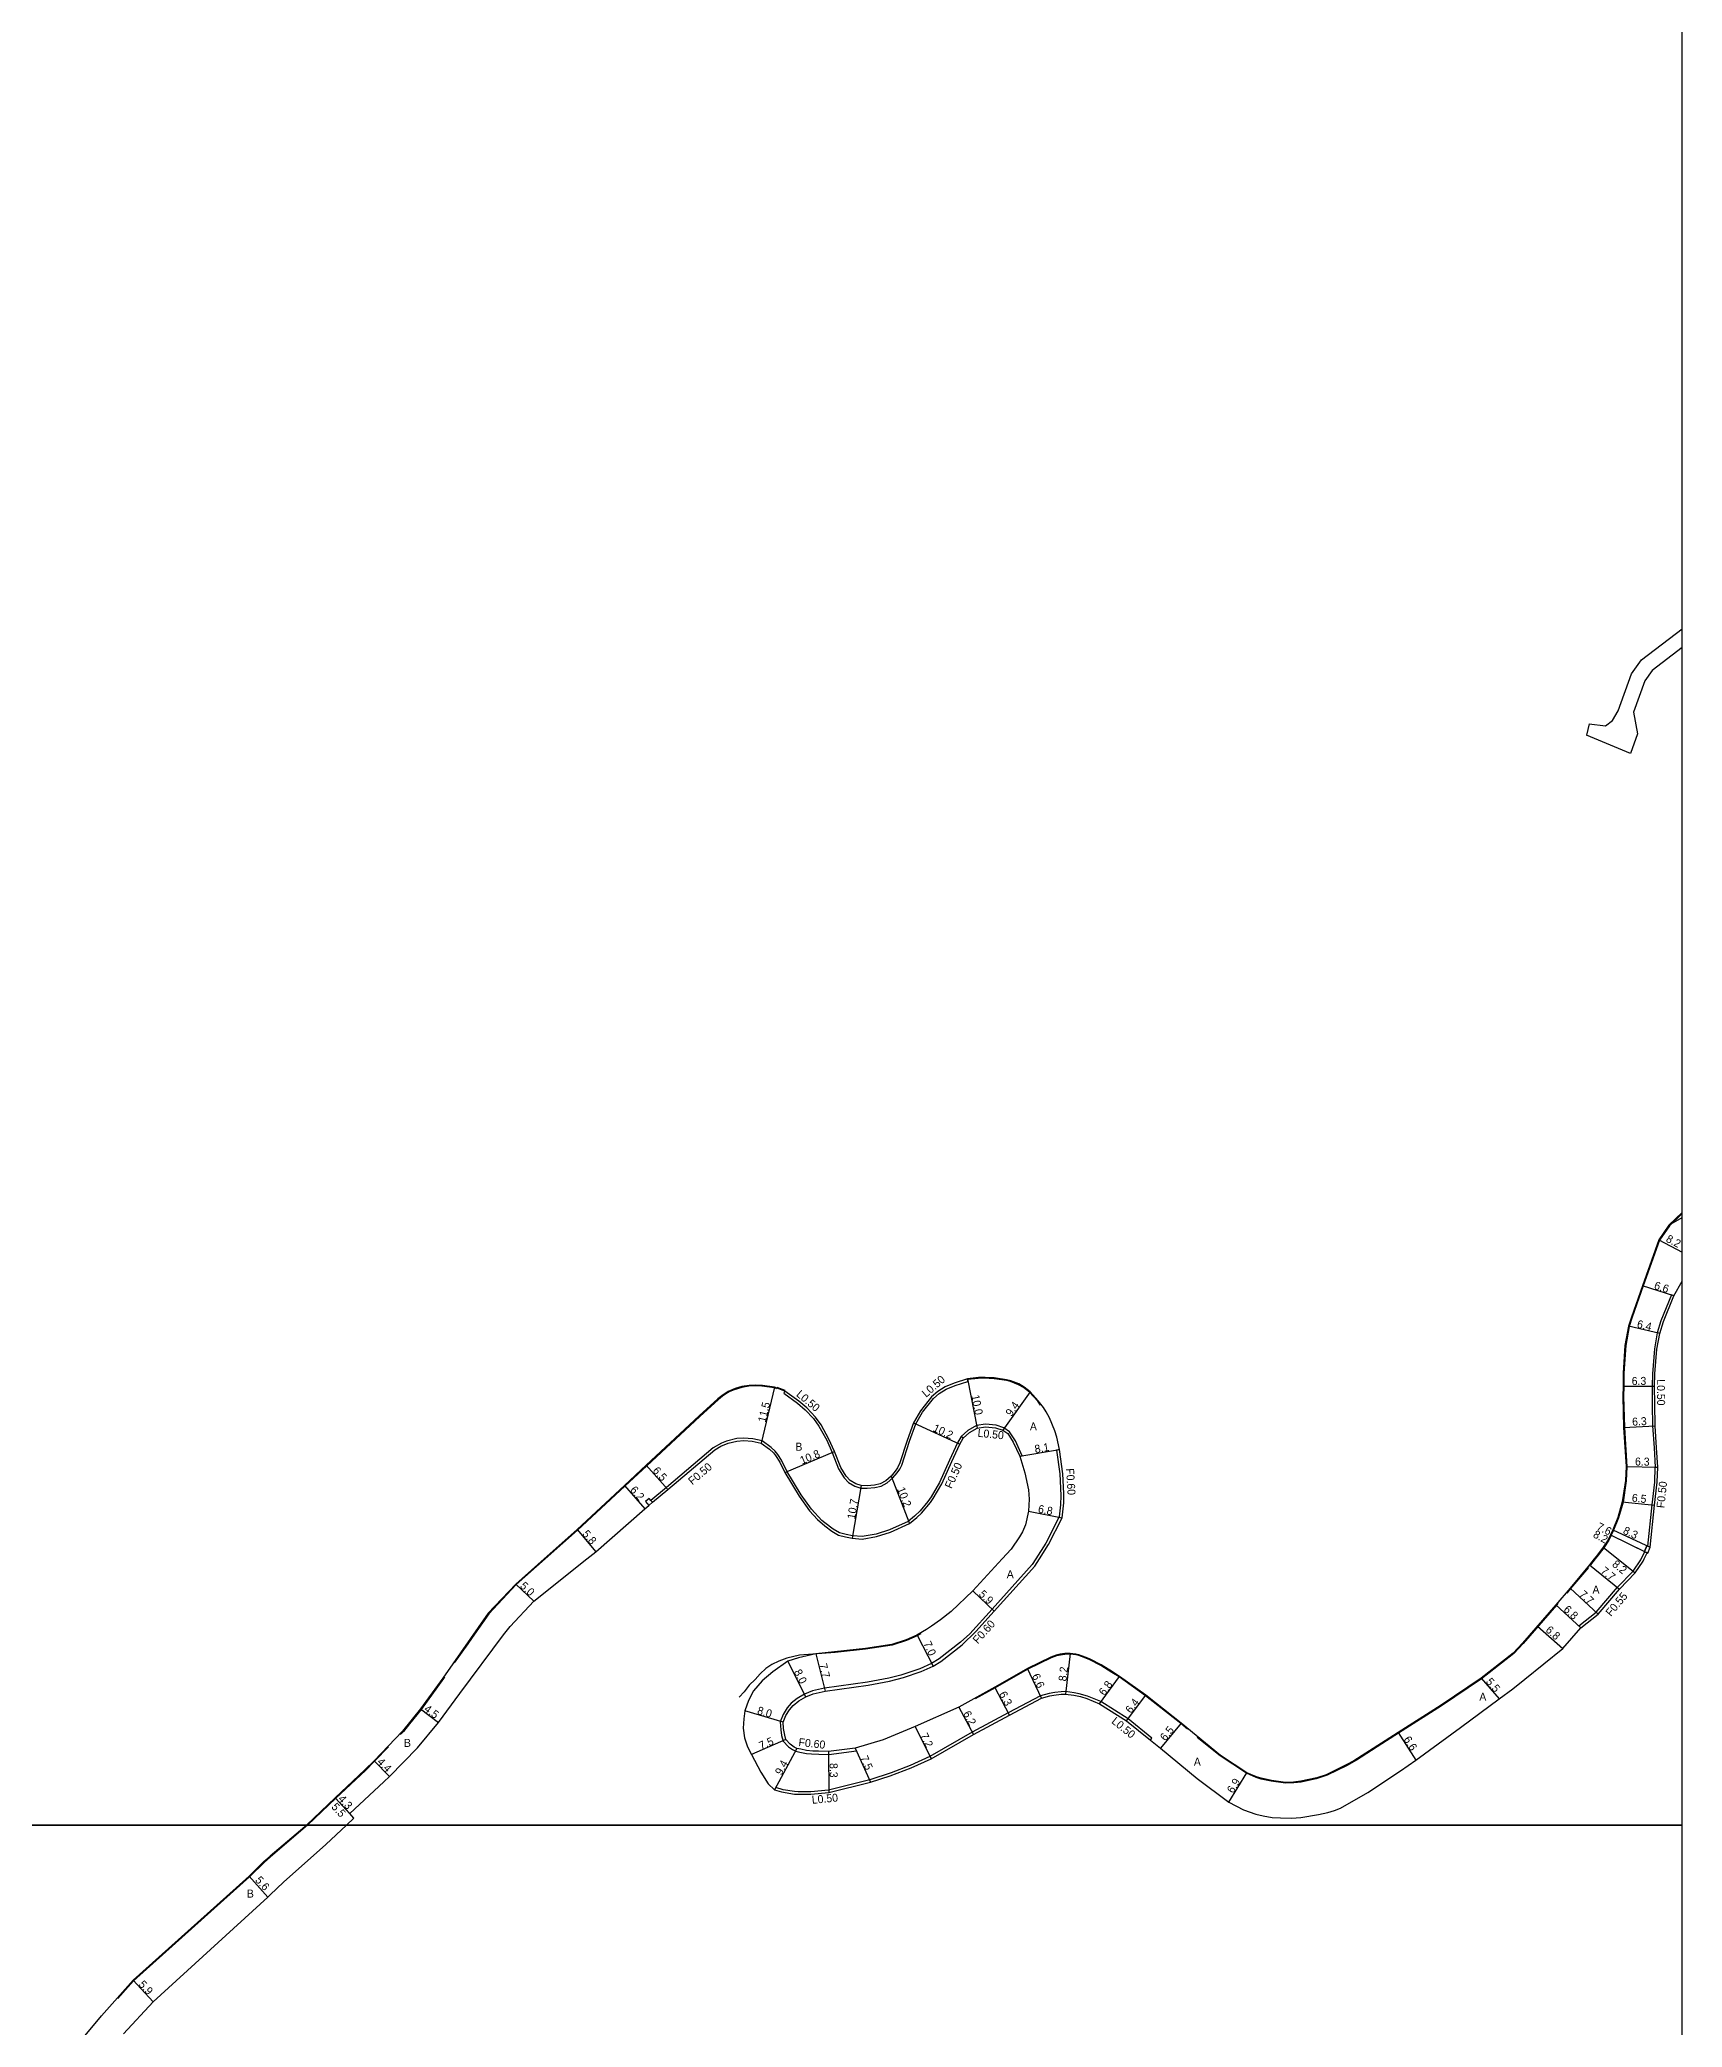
# Model space of a CAD drawing. Header units: metres. Extents: x -14400 to -12000, y -90000 to -87000.
# Drawn here: x -12328.3 to -12000, y -88840.4 to -88443.1 of the extents above; entities that cross this region are included whole.
import ezdxf

# ---------------------------------------------------------------- set-up
doc = ezdxf.new("R2010")
doc.units = ezdxf.units.M
doc.header["$LTSCALE"] = 2.5
for name, color, linetype in [('側溝・桝', 7, 'Continuous'), ('図郭', 7, 'Continuous'), ('幅員', 7, 'Continuous'), ('歩道・分離帯・安全施設', 7, 'Continuous'), ('舗装', 7, 'Continuous'), ('道路', 7, 'Continuous')]:
    doc.layers.add(name, color=color, linetype=linetype)
doc.styles.get("Standard").update_dxf_attribs({"font": ''})
doc.styles.get('Standard').set_extended_font_data('@MS PGothic')

msp = doc.modelspace()

# ---------------------------------------------------------------- linework, layer by layer
at = {"layer": '側溝・桝'}
for points in [[(-12001.7, -88694.17), (-12002.17, -88694.02), (-12004.25, -88699.2), (-12004.99, -88701.61), (-12005.55, -88704.78), (-12005.96, -88709.77), (-12006.04, -88712.24), (-12006, -88715.89), (-12005.92, -88720.21), (-12005.63, -88724.6), (-12005.4, -88728.42)], [(-12179.38, -88713.23), (-12179.62, -88713.68), (-12176.87, -88715.67), (-12175.32, -88716.98), (-12173.68, -88718.75), (-12172.58, -88720.27), (-12171.02, -88723.06), (-12169.91, -88725.51), (-12168.67, -88728.76), (-12167.53, -88730.59), (-12166.67, -88731.53), (-12165.37, -88732.26), (-12164.18, -88732.62), (-12162.91, -88732.66), (-12161.38, -88732.52), (-12160.12, -88732.22), (-12158.91, -88731.56), (-12157.79, -88730.61), (-12156.9, -88729.55), (-12156.43, -88728.84), (-12156.02, -88728.06), (-12154.47, -88723.26), (-12153.19, -88719.8), (-12151.88, -88717.45), (-12149.68, -88714.72), (-12148.53, -88713.72), (-12147.11, -88712.85), (-12145.34, -88712.12), (-12142.79, -88711.31), (-12142.89, -88710.82)], [(-12132.43, -88726.26), (-12131.92, -88726.17), (-12133.31, -88723.18), (-12134.46, -88721.39), (-12135.59, -88720.57), (-12137.16, -88720.07), (-12139.27, -88719.86), (-12141.09, -88720.14), (-12142.78, -88721.11), (-12144.14, -88722.34)], [(-12143.75, -88722.66), (-12144.14, -88722.34), (-12144.87, -88723.59), (-12146.47, -88727.08), (-12148.46, -88731.53), (-12150.16, -88734.41), (-12150.8, -88735.32), (-12152.34, -88737.21), (-12153.44, -88738.27), (-12154.73, -88739.28), (-12158.45, -88741), (-12161.15, -88741.82), (-12163.96, -88742.3), (-12165.83, -88742.17), (-12167.16, -88741.92), (-12168.47, -88741.56), (-12169.73, -88740.82), (-12171.37, -88739.6), (-12171.98, -88739.14), (-12174.04, -88736.86), (-12176.11, -88733.96), (-12178.98, -88729.25), (-12180.05, -88727.03), (-12180.78, -88725.91), (-12181.35, -88725.23), (-12182.12, -88724.5), (-12183.91, -88723.19), (-12185.81, -88722.76), (-12187.62, -88722.62), (-12188.96, -88722.73), (-12191.02, -88723.25), (-12192.03, -88723.66), (-12193.7, -88724.61), (-12203.07, -88732.53), (-12206.16, -88735.09)], [(-12124.49, -88724.94), (-12125.08, -88725.04), (-12124.44, -88729.81), (-12124.19, -88734.14), (-12124.27, -88735.98), (-12124.56, -88738.39), (-12127.23, -88743.63), (-12129.22, -88746.79)], [(-12006.88, -88744.22), (-12006.02, -88736), (-12005.49, -88731.44), (-12005.4, -88728.42), (-12004.9, -88728.42)], [(-12129.22, -88746.79), (-12129.92, -88747.91), (-12137.96, -88756.81), (-12142.42, -88761.74), (-12144.25, -88763.44), (-12148.55, -88766.77), (-12150.05, -88767.72), (-12152.39, -88768.73), (-12156.18, -88770.01), (-12158.58, -88770.62), (-12162.85, -88771.42), (-12171.45, -88772.62), (-12173.88, -88773.18), (-12175.45, -88773.85), (-12176.93, -88774.69), (-12178.13, -88775.65), (-12178.95, -88776.59), (-12179.72, -88777.86), (-12180.3, -88779.35), (-12180.21, -88780.93), (-12180.03, -88782.06), (-12179.72, -88783.23), (-12178.63, -88784.36), (-12177.83, -88784.92), (-12177.17, -88785.23), (-12176.41, -88785.42), (-12175.06, -88785.66), (-12174.07, -88785.76), (-12172.58, -88785.85), (-12170.61, -88785.86), (-12165.07, -88785.17), (-12165.33, -88784.59)], [(-12020.25, -88760.55), (-12020.66, -88760.18), (-12017.19, -88757.46), (-12012.94, -88752.44), (-12009.82, -88749.24), (-12008.27, -88746.94), (-12008.19, -88746.79)], [(-12008.19, -88746.79), (-12007.5, -88745.36)], [(-12106.32, -88783), (-12106.01, -88782.61), (-12110.77, -88778.73), (-12116.24, -88775.32), (-12118.9, -88774.22), (-12120.58, -88773.73), (-12121.52, -88773.53), (-12123.27, -88773.31), (-12124.18, -88773.35), (-12125.44, -88773.48), (-12126.56, -88773.68), (-12128.27, -88774.18), (-12134.72, -88777.58), (-12141.94, -88781.44), (-12150.39, -88786.32), (-12154.35, -88788.08), (-12158.1, -88789.53), (-12162.43, -88790.97), (-12170.68, -88793.01), (-12174.16, -88793.33), (-12176.75, -88793.36), (-12177.44, -88793.31), (-12179.71, -88792.92), (-12181.21, -88792.47), (-12181.45, -88792.92)]]:
    msp.add_lwpolyline(points, dxfattribs=at)
for points in [[(-12206.6, -88736.1), (-12205.84, -88735.47), (-12206.16, -88735.09), (-12206.48, -88734.7), (-12207.24, -88735.33)], [(-12006.9, -88745.61), (-12006.4, -88744.42), (-12006.88, -88744.22), (-12007.05, -88744.15), (-12007.54, -88745.34), (-12007.5, -88745.36), (-12006.99, -88745.57)]]:
    msp.add_lwpolyline(points, close=True, dxfattribs=at)
at = {"layer": '図郭'}
for points in [[(-12800, -88800), (-12000, -88800), (-12000, -88200), (-12800, -88200)], [(-12800, -89400), (-12000, -89400), (-12000, -88800), (-12800, -88800)]]:
    msp.add_lwpolyline(points, close=True, dxfattribs=at)
at = {"layer": '幅員'}
for points in [[(-12004.69, -88682.99), (-12000, -88685.46)], [(-12001.7, -88694.17), (-12007.93, -88692.18)], [(-12004.51, -88701.72), (-12010.74, -88700.28)], [(-12142.89, -88710.82), (-12140.92, -88720.62)], [(-12011.84, -88712.28), (-12005.54, -88712.25)], [(-12181.43, -88712.48), (-12184.12, -88723.66)], [(-12130.37, -88713.36), (-12135.82, -88721.03)], [(-12153.65, -88719.59), (-12144.42, -88723.82)], [(-12011.71, -88720.51), (-12005.42, -88720.19)], [(-12207.09, -88728.08), (-12202.75, -88732.91)], [(-12179.42, -88729.49), (-12169.45, -88725.32)], [(-12132.43, -88726.26), (-12124.49, -88724.94)], [(-12211.46, -88732.14), (-12207.38, -88736.75)], [(-12164.1, -88732.12), (-12165.9, -88742.67)], [(-12158.15, -88730.25), (-12154.47, -88739.71)], [(-12011.2, -88728.34), (-12004.9, -88728.42)], [(-12011.99, -88735.4), (-12005.52, -88736.05)], [(-12130.66, -88737.27), (-12123.98, -88738.57)], [(-12220.91, -88740.93), (-12217.15, -88745.35)], [(-12014.37, -88742), (-12007, -88745.6)], [(-12014.37, -88742), (-12007.54, -88745.34)], [(-12013.89, -88740.95), (-12006.4, -88744.42)], [(-12018.52, -88747.96), (-12012.54, -88752.81)], [(-12015.8, -88744.47), (-12009.39, -88749.59)], [(-12233.17, -88751.81), (-12229.53, -88755.24)], [(-12141.79, -88753.15), (-12137.51, -88757.22)], [(-12025.25, -88755.95), (-12020.25, -88760.55)], [(-12022.43, -88752.61), (-12016.8, -88757.86)], [(-12152.96, -88762.02), (-12149.77, -88768.25)], [(-12028.95, -88760.22), (-12023.84, -88764.69)], [(-12175.18, -88774.39), (-12178.8, -88767.25)], [(-12173.21, -88765.74), (-12171.34, -88773.21)], [(-12122.38, -88765.67), (-12123.29, -88773.82)], [(-12128.08, -88774.65), (-12130.86, -88768.67)], [(-12116.47, -88775.77), (-12112.47, -88770.27)], [(-12040.19, -88770.61), (-12036.6, -88774.77)], [(-12134.49, -88778.02), (-12137.44, -88772.46)], [(-12111.06, -88779.14), (-12107.22, -88774.02)], [(-12252.23, -88776.77), (-12248.63, -88779.47)], [(-12179.69, -88779.45), (-12187.36, -88777.17)], [(-12144.63, -88776.41), (-12141.7, -88781.88)], [(-12100.17, -88779.61), (-12104.27, -88784.65)], [(-12179.18, -88782.92), (-12186.06, -88785.9)], [(-12153.36, -88780.31), (-12150.16, -88786.77)], [(-12056.79, -88781.48), (-12053.23, -88787.04)], [(-12261.49, -88787.13), (-12258.43, -88790.29)], [(-12176.97, -88784.66), (-12181.45, -88792.92)], [(-12170.64, -88785.26), (-12170.6, -88793.51)], [(-12165.33, -88784.59), (-12162.29, -88791.45)], [(-12090.65, -88795.41), (-12087.05, -88789.52)], [(-12269.26, -88794.54), (-12265.55, -88798.6)], [(-12269.26, -88794.54), (-12266.36, -88797.71)], [(-12286.49, -88810.21), (-12282.76, -88814.39)], [(-12309.67, -88831.03), (-12305.66, -88835.36)]]:
    msp.add_lwpolyline(points, dxfattribs=at)
at = {"layer": '歩道・分離帯・安全施設'}
for points in [[(-12000, -88677.71), (-12002.57, -88680.18), (-12004.56, -88683.06), (-12007.79, -88692.23), (-12010, -88698.48), (-12010.6, -88700.32), (-12011.31, -88704.15), (-12011.65, -88709.69), (-12011.69, -88712.28), (-12011.72, -88714.35), (-12011.56, -88720.5), (-12011.05, -88728.35), (-12011.18, -88731.15), (-12011.84, -88735.43), (-12012.73, -88738.56), (-12013.75, -88741.01), (-12014.23, -88742.06), (-12014.66, -88743.03), (-12015.68, -88744.56), (-12016.81, -88746.05), (-12017.4, -88746.79)], [(-12180.99, -88712.8), (-12181.47, -88712.62), (-12183.97, -88712.23), (-12185.29, -88712.18), (-12186.59, -88712.25), (-12187.98, -88712.49), (-12189.53, -88712.96), (-12190.36, -88713.35), (-12190.83, -88713.6), (-12191.84, -88714.26), (-12192.68, -88714.92), (-12196.39, -88718.3), (-12206.99, -88728.19), (-12211.36, -88732.25), (-12220.81, -88741.04), (-12227.28, -88746.79)], [(-12128.26, -88716.03), (-12128.84, -88715.28), (-12130.48, -88713.47), (-12131.68, -88712.51), (-12132.69, -88711.96), (-12134.31, -88711.34), (-12135.01, -88711.15), (-12137.53, -88710.77), (-12139.51, -88710.66), (-12140.75, -88710.7), (-12142.78, -88710.95)], [(-12179.31, -88713.1), (-12180.91, -88712.51)], [(-12227.28, -88746.79), (-12233.06, -88751.92), (-12238.55, -88757.75), (-12241.91, -88762.52), (-12242.76, -88763.74), (-12245.46, -88767.57)], [(-12017.4, -88746.79), (-12018.33, -88747.97)], [(-12018.76, -88748.48), (-12022.32, -88752.71), (-12023.09, -88753.62)], [(-12024.83, -88755.67), (-12024.84, -88755.69), (-12025.14, -88756.04), (-12031.8, -88763.73), (-12033.68, -88765.71), (-12040.1, -88770.73), (-12048.12, -88776.14), (-12056.71, -88781.61), (-12060.07, -88783.75), (-12065.12, -88786.99), (-12067, -88788.07), (-12070.98, -88790.01), (-12073.19, -88790.77), (-12076.18, -88791.4), (-12077.66, -88791.58), (-12079.3, -88791.61), (-12082.16, -88791.25), (-12084.2, -88790.79), (-12085.15, -88790.48), (-12087.12, -88789.65), (-12092.4, -88786.18), (-12096.94, -88782.46)], [(-12152.22, -88761.75), (-12152.93, -88762.18), (-12155.1, -88763.12), (-12157.93, -88764.04), (-12163.26, -88764.85), (-12169.31, -88765.48), (-12176.46, -88766.05), (-12178.96, -88766.62), (-12180.6, -88767.22), (-12181.98, -88767.91), (-12183.17, -88768.68), (-12184.3, -88769.76), (-12185.34, -88770.87), (-12186.51, -88772.06), (-12187.55, -88773.35), (-12188.51, -88774.44)], [(-12098.93, -88780.82), (-12100.26, -88779.72), (-12107.31, -88774.14), (-12112.55, -88770.39), (-12113.99, -88769.47), (-12116.22, -88768.12), (-12118.45, -88766.95), (-12119.21, -88766.61), (-12120.63, -88766.11), (-12121.25, -88765.96), (-12122.38, -88765.82), (-12123.42, -88765.88), (-12124.31, -88766), (-12125.09, -88766.19), (-12126.15, -88766.56), (-12130.79, -88768.8), (-12137.36, -88772.59), (-12141.37, -88774.79)], [(-12247.41, -88770.34), (-12247.65, -88770.69), (-12252.11, -88776.86), (-12254.44, -88779.78), (-12255.64, -88781.26), (-12256.06, -88781.73), (-12256.25, -88781.92)], [(-12258.62, -88784.37), (-12261.38, -88787.24), (-12263.2, -88789.07), (-12269.16, -88794.64), (-12274.81, -88800)], [(-12274.81, -88800), (-12275.27, -88800.43), (-12282.26, -88806.43), (-12283.41, -88807.42), (-12286.38, -88810.32), (-12309.57, -88831.15), (-12310.11, -88831.75), (-12312.72, -88834.69)]]:
    msp.add_lwpolyline(points, dxfattribs=at)
at = {"layer": '舗装'}
msp.add_lwpolyline([(-12002.68, -88680.09), (-12000, -88678.54)], dxfattribs=at)
at = {"layer": '道路'}
for points in [[(-12018.61, -88579.82), (-12015.35, -88580.28), (-12013.93, -88579.2), (-12012.81, -88577.23), (-12010.15, -88569.83), (-12008.17, -88567.06), (-12000, -88560.85)], [(-12000, -88564.62), (-12005.99, -88569.17), (-12007.46, -88571.23), (-12009.72, -88577.5), (-12008.97, -88581.87), (-12010.37, -88585.77), (-12019.11, -88582.13)], [(-12018.61, -88579.82), (-12019.11, -88582.13)], [(-12000, -88677.51), (-12002.68, -88680.09), (-12004.69, -88682.99), (-12007.93, -88692.18), (-12010.14, -88698.44), (-12010.74, -88700.28), (-12011.46, -88704.13), (-12011.8, -88709.69), (-12011.84, -88712.28), (-12011.87, -88714.35), (-12011.71, -88720.51), (-12011.2, -88728.34), (-12011.33, -88731.14), (-12011.99, -88735.4), (-12012.87, -88738.51), (-12013.89, -88740.95), (-12014.37, -88742), (-12014.79, -88742.95), (-12015.8, -88744.47), (-12016.93, -88745.96), (-12017.59, -88746.79)], [(-12007.58, -88746.79), (-12006.99, -88745.57), (-12007.5, -88745.36), (-12007.54, -88745.34), (-12007.05, -88744.15), (-12006.88, -88744.22), (-12006.4, -88744.42), (-12005.52, -88736.05), (-12004.99, -88731.48), (-12004.9, -88728.42), (-12005.13, -88724.57), (-12005.42, -88720.19), (-12005.5, -88715.88), (-12005.54, -88712.25), (-12005.46, -88709.8), (-12005.05, -88704.85), (-12004.51, -88701.72), (-12003.78, -88699.36), (-12001.7, -88694.17), (-12000, -88691.24)], [(-12128.51, -88746.79), (-12126.71, -88743.93), (-12123.98, -88738.57), (-12123.62, -88735.61), (-12123.61, -88733.73), (-12123.85, -88729.75), (-12124.49, -88724.94), (-12125.04, -88722.45), (-12125.43, -88721.16), (-12126.48, -88718.58), (-12127.14, -88717.39), (-12127.71, -88716.5), (-12128.73, -88715.19), (-12130.37, -88713.36), (-12131.55, -88712.43), (-12132.63, -88711.82), (-12134.23, -88711.21), (-12135.05, -88710.99), (-12137.51, -88710.62), (-12139.36, -88710.52), (-12140.7, -88710.54), (-12142.89, -88710.82), (-12145.51, -88711.65), (-12147.34, -88712.4), (-12148.83, -88713.32), (-12150.04, -88714.37), (-12152.29, -88717.17), (-12153.65, -88719.59), (-12154.94, -88723.1), (-12156.39, -88727.57), (-12156.86, -88728.58), (-12157.3, -88729.25), (-12158.15, -88730.25), (-12159.19, -88731.15), (-12160.3, -88731.75), (-12161.46, -88732.03), (-12162.92, -88732.16), (-12164.1, -88732.12), (-12165.17, -88731.8), (-12166.36, -88731.13), (-12167.13, -88730.28), (-12168.22, -88728.53), (-12169.45, -88725.32), (-12170.57, -88722.84), (-12172.15, -88720), (-12173.29, -88718.43), (-12174.98, -88716.62), (-12176.56, -88715.28), (-12179.38, -88713.23), (-12181.43, -88712.48), (-12183.88, -88712.09), (-12185.2, -88712.03), (-12186.5, -88712.09), (-12188.01, -88712.34), (-12189.34, -88712.75), (-12190.72, -88713.35), (-12191.69, -88713.98), (-12192.79, -88714.82), (-12196.49, -88718.19), (-12207.09, -88728.08), (-12211.46, -88732.14), (-12220.91, -88740.93), (-12227.5, -88746.79)], [(-12218.95, -88746.79), (-12217.15, -88745.35), (-12207.38, -88736.75), (-12206.6, -88736.1), (-12205.84, -88735.47), (-12202.75, -88732.91), (-12193.38, -88724.99), (-12192.17, -88724.26), (-12190.7, -88723.66), (-12189, -88723.24), (-12187.59, -88723.12), (-12185.94, -88723.24), (-12184.12, -88723.66), (-12182.48, -88724.86), (-12181.68, -88725.61), (-12181.25, -88726.12), (-12180.41, -88727.45), (-12179.42, -88729.49), (-12176.53, -88734.24), (-12174.43, -88737.18), (-12172.85, -88738.92), (-12171.4, -88740.2), (-12170.01, -88741.24), (-12168.67, -88742.02), (-12167.27, -88742.4), (-12165.9, -88742.67), (-12163.94, -88742.81), (-12161.04, -88742.31), (-12158.27, -88741.46), (-12154.47, -88739.71), (-12152.98, -88738.54), (-12152.04, -88737.64), (-12150.28, -88735.48), (-12149.77, -88734.74), (-12148.02, -88731.76), (-12146.01, -88727.29), (-12144.42, -88723.82), (-12143.75, -88722.66), (-12142.49, -88721.52), (-12140.92, -88720.62), (-12139.26, -88720.36), (-12137.27, -88720.56), (-12135.82, -88721.03), (-12134.83, -88721.74), (-12133.75, -88723.42), (-12132.43, -88726.26), (-12131.42, -88729.61), (-12130.68, -88732.95), (-12130.52, -88734.87), (-12130.66, -88737.27), (-12131.27, -88739.96), (-12131.87, -88741.36), (-12132.47, -88742.4), (-12134.14, -88744.83), (-12135.94, -88746.79)], [(-12227.5, -88746.79), (-12233.17, -88751.81), (-12238.67, -88757.65), (-12247.77, -88770.6), (-12252.23, -88776.77), (-12255.81, -88781.25), (-12261.49, -88787.13), (-12263.31, -88788.96), (-12269.26, -88794.54), (-12275.03, -88800)], [(-12267.04, -88800), (-12265.55, -88798.6), (-12266.36, -88797.71), (-12259.53, -88791.38), (-12258.43, -88790.29), (-12252.82, -88784.55), (-12248.63, -88779.47), (-12244.33, -88773.69), (-12235.64, -88761.97), (-12234.29, -88760.31), (-12229.53, -88755.24), (-12218.95, -88746.79)], [(-12135.94, -88746.79), (-12141.79, -88753.15), (-12146.16, -88757.29), (-12148.25, -88758.99), (-12150.04, -88760.26), (-12151.07, -88760.88), (-12153, -88762.05), (-12155.15, -88762.98), (-12157.97, -88763.89), (-12163.28, -88764.7), (-12173.21, -88765.74), (-12176.63, -88766.54), (-12178.8, -88767.25), (-12181.81, -88769.34), (-12183.95, -88771.15), (-12185.62, -88773.14), (-12186.63, -88775.07), (-12187.36, -88777.17), (-12187.59, -88778.73), (-12187.7, -88780.64), (-12187.47, -88782.53), (-12186.86, -88784.34), (-12186.06, -88785.9), (-12184.21, -88789.45), (-12182.7, -88791.75), (-12181.45, -88792.92), (-12180.04, -88793.34), (-12177.47, -88793.81), (-12176.98, -88793.84), (-12174.19, -88793.84), (-12170.6, -88793.51), (-12162.29, -88791.45), (-12158.31, -88790.13), (-12154.13, -88788.53), (-12150.16, -88786.77), (-12141.7, -88781.88), (-12134.49, -88778.02), (-12128.08, -88774.65), (-12126.44, -88774.16), (-12125.59, -88774.01), (-12124.13, -88773.85), (-12123.29, -88773.82), (-12121.6, -88774.02), (-12120.28, -88774.31), (-12118.99, -88774.72), (-12116.47, -88775.77), (-12111.06, -88779.14), (-12106.32, -88783), (-12104.27, -88784.65), (-12096.94, -88790.68), (-12090.65, -88795.41), (-12087.73, -88796.98), (-12085.21, -88797.81), (-12083.77, -88798.17), (-12081.95, -88798.45), (-12080.32, -88798.58), (-12078.09, -88798.59), (-12076.22, -88798.45), (-12072.69, -88797.91), (-12070.87, -88797.49), (-12069.52, -88797.08), (-12068.33, -88796.62), (-12062.88, -88793.51), (-12056.33, -88789.13), (-12053.23, -88787.04), (-12044.3, -88780.47), (-12036.6, -88774.77), (-12033.88, -88772.77), (-12031.44, -88770.85), (-12023.84, -88764.69), (-12020.25, -88760.55), (-12016.8, -88757.86), (-12012.54, -88752.81), (-12009.39, -88749.59), (-12007.79, -88747.22), (-12007.58, -88746.79)], [(-12017.59, -88746.79), (-12018.52, -88747.96), (-12022.43, -88752.61), (-12025.25, -88755.95), (-12031.91, -88763.63), (-12033.78, -88765.6), (-12040.19, -88770.61), (-12048.21, -88776.01), (-12056.79, -88781.48), (-12060.15, -88783.62), (-12065.64, -88787.14), (-12067.15, -88787.98), (-12071.16, -88789.93), (-12073.05, -88790.58), (-12076.23, -88791.25), (-12077.71, -88791.44), (-12079.29, -88791.46), (-12082.13, -88791.11), (-12084.18, -88790.64), (-12085.12, -88790.33), (-12087.05, -88789.52), (-12092.31, -88786.06), (-12100.17, -88779.61), (-12107.22, -88774.02), (-12112.47, -88770.27), (-12113.91, -88769.34), (-12116.14, -88767.99), (-12118.37, -88766.82), (-12119.16, -88766.47), (-12120.61, -88765.96), (-12121.25, -88765.81), (-12122.38, -88765.67), (-12123.41, -88765.73), (-12124.32, -88765.85), (-12125.12, -88766.04), (-12126.22, -88766.42), (-12130.86, -88768.67), (-12137.44, -88772.46), (-12144.63, -88776.41), (-12153.36, -88780.31), (-12159.75, -88782.94), (-12165.33, -88784.59), (-12170.64, -88785.26), (-12172.64, -88785.25), (-12173.82, -88785.19), (-12175.05, -88785.06), (-12176.21, -88784.85), (-12176.97, -88784.66), (-12177.5, -88784.41), (-12178.32, -88783.81), (-12179.18, -88782.92), (-12179.42, -88782), (-12179.63, -88780.67), (-12179.69, -88779.45), (-12179.18, -88778.12), (-12178.47, -88776.95), (-12177.72, -88776.08), (-12176.6, -88775.19), (-12175.18, -88774.39), (-12173.7, -88773.75), (-12171.34, -88773.21), (-12162.75, -88772.01), (-12158.44, -88771.21), (-12155.64, -88770.47), (-12152.16, -88769.29), (-12149.77, -88768.25), (-12148.23, -88767.28), (-12143.93, -88763.95), (-12141.23, -88761.33), (-12137.51, -88757.22), (-12129.44, -88748.27), (-12128.51, -88746.79)], [(-12275.03, -88800), (-12275.37, -88800.32), (-12282.26, -88806.23)], [(-12282.26, -88813.93), (-12279.57, -88811.42), (-12271.15, -88803.87), (-12267.04, -88800)], [(-12322.22, -88845.67), (-12315.99, -88838.12), (-12309.67, -88831.03), (-12286.49, -88810.21), (-12283.52, -88807.31), (-12282.26, -88806.23)], [(-12311.59, -88841.75), (-12305.66, -88835.36), (-12282.76, -88814.39), (-12282.26, -88813.93)]]:
    msp.add_lwpolyline(points, dxfattribs=at)

# ---------------------------------------------------------------- texts
at = {"layer": '側溝・桝'}
for s, rotation, p in [('L0.50', 41.0129, (-12151.14, -88714.6)), ('L0.50', 270.5585, (-12005.07, -88710.89)), ('L0.50', 319.717, (-12177.24, -88714.1)), ('L0.50', 354.147, (-12140.91, -88722.36)), ('F0.50', 40.2241, (-12197.87, -88732.1)), ('F0.50', 65.8366, (-12146.05, -88732.87)), ('F0.60', 273.3852, (-12123.18, -88728.72)), ('F0.50', 84.0191, (-12003.58, -88736.7)), ('F0.55', 49.7763, (-12014.26, -88758.4)), ('F0.60', 47.8711, (-12140.81, -88763.88)), ('L0.50', 320.8446, (-12114.22, -88779.48)), ('F0.60', 353.9527, (-12176.71, -88784.19)), ('L0.50', 5.3022, (-12173.92, -88795.76))]:
    msp.add_text(s, height=1.6, rotation=rotation, dxfattribs=at).set_placement(p)
at = {"layer": '幅員'}
for s, rotation, p in [('8.2', 332.2092, (-12003.4, -88683.29)), ('6.6', 342.2538, (-12005.75, -88692.77)), ('6.4', 346.9556, (-12009.16, -88700.54)), ('6.3', 0.3182, (-12010.1, -88712.02)), ('11.5', 76.4535, (-12183.25, -88719.6)), ('10.0', 281.3624, (-12142.12, -88714.13)), ('9.4', 54.6187, (-12134.1, -88718.44)), ('10.2', 335.3514, (-12149.92, -88721.19)), ('6.3', 2.8653, (-12009.98, -88720.17)), ('8.1', 9.3796, (-12129.32, -88725.64)), ('10.8', 22.7011, (-12175.95, -88727.93)), ('6.3', 359.2925, (-12009.45, -88728.12)), ('6.5', 311.9973, (-12205.92, -88729.24)), ('6.2', 311.5318, (-12210.44, -88733.09)), ('10.7', 80.3496, (-12165.37, -88738.95)), ('10.2', 291.2195, (-12156.98, -88732.79)), ('6.8', 348.9842, (-12128.87, -88737.51)), ('6.5', 354.2357, (-12010.13, -88735.34)), ('7.6', 333.9372, (-12017.25, -88740.87)), ('5.8', 310.3689, (-12219.99, -88741.86)), ('8.2', 331.2992, (-12017.97, -88742.36)), ('8.3', 335.1237, (-12011.98, -88741.67)), ('8.2', 321.4188, (-12014.15, -88748.12)), ('5.0', 316.6816, (-12232.45, -88752.36)), ('7.7', 320.9678, (-12016.45, -88749.44)), ('5.9', 316.4293, (-12140.74, -88754.01)), ('7.7', 316.9958, (-12020.72, -88754.07)), ('6.8', 317.3494, (-12023.86, -88757.09)), ('7.0', 293.9808, (-12151.71, -88763.68)), ('6.8', 318.4296, (-12027.45, -88761.2)), ('7.7', 284.0776, (-12172.57, -88767.9)), ('8.0', 296.8617, (-12177.62, -88769.35)), ('6.6', 294.9452, (-12130.05, -88770.16)), ('8.2', 83.6352, (-12123.11, -88771.32)), ('6.8', 53.9574, (-12115.49, -88774.25)), ('5.5', 310.8063, (-12039.36, -88771.41)), ('6.3', 297.9121, (-12136.62, -88773.78)), ('6.4', 53.108, (-12110.18, -88777.8)), ('4.5', 323.1562, (-12251.65, -88777.08)), ('8.0', 343.5011, (-12185.03, -88777.76)), ('6.2', 298.2035, (-12143.83, -88777.69)), ('7.5', 23.4101, (-12184.13, -88784.96)), ('7.2', 296.3427, (-12152.38, -88782.06)), ('6.5', 50.8468, (-12103.31, -88783.31)), ('6.6', 302.654, (-12055.79, -88782.86)), ('4.4', 314.0805, (-12261, -88787.49)), ('9.4', 61.5084, (-12180.06, -88790.15)), ('8.3', 270.31, (-12170.43, -88787.6)), ('7.5', 293.8965, (-12164.36, -88786.52)), ('6.9', 58.5857, (-12089.77, -88793.78)), ('5.5', 312.3506, (-12270.15, -88796.45)), ('4.3', 312.3506, (-12268.81, -88794.87)), ('5.6', 311.726, (-12285.37, -88811.09)), ('5.9', 312.8666, (-12308.68, -88831.96))]:
    msp.add_text(s, height=1.6, rotation=rotation, dxfattribs=at).set_placement(p)
at = {"layer": '舗装'}
for s, p in [('A', (-12130.4, -88721.1)), ('B', (-12177.27, -88725.16)), ('A', (-12135.03, -88750.65)), ('A', (-12017.94, -88753.72)), ('A', (-12040.56, -88775.14)), ('B', (-12255.53, -88784.37)), ('A', (-12097.63, -88788.13)), ('B', (-12286.93, -88814.49))]:
    msp.add_text(s, height=1.6, dxfattribs=at).set_placement(p)

doc.saveas('drawing.dxf')
